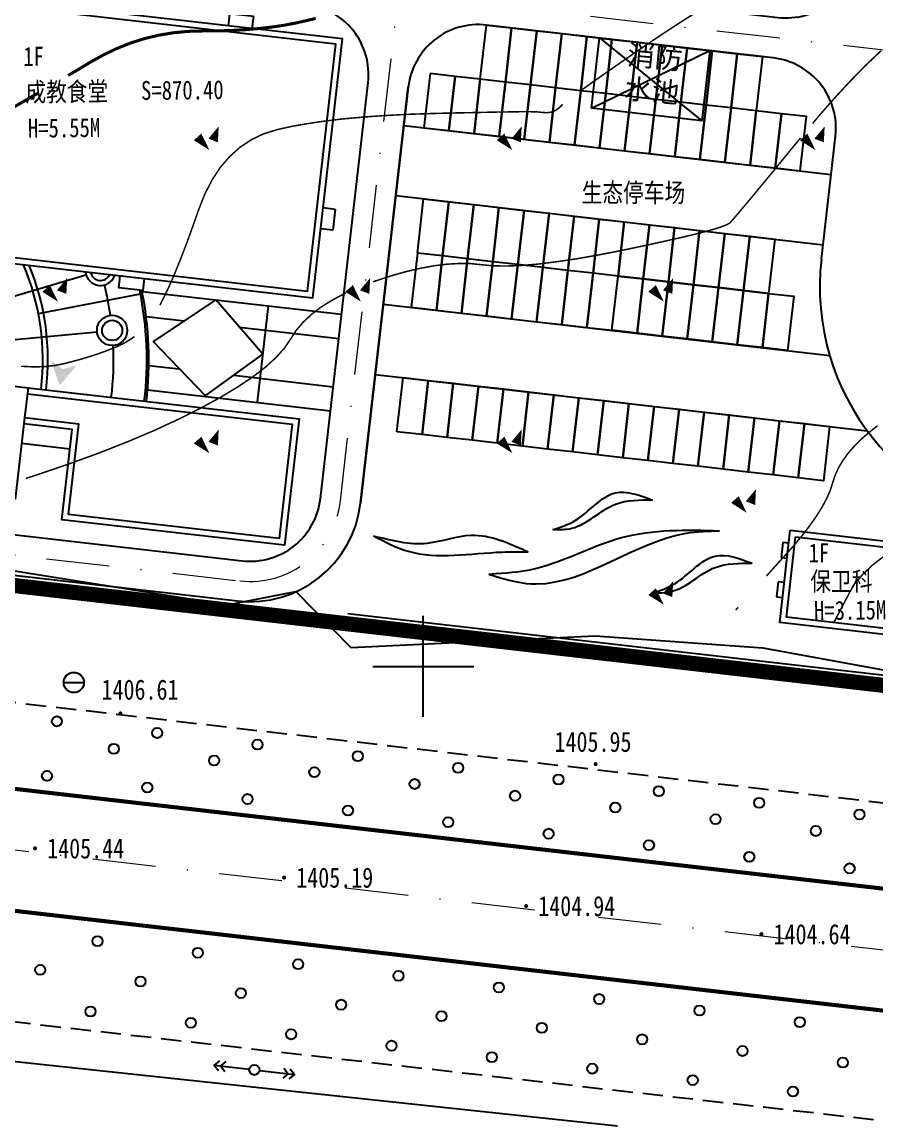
# Model space of a CAD drawing. Extents: x 496261 to 1768172, y 3738341 to 4579341.
# Drawn here: x 496660.3 to 496744.8, y 4379155.1 to 4379263.8 of the extents above; entities that cross this region are included whole.
import ezdxf
from ezdxf.enums import TextEntityAlignment as Align

# ---------------------------------------------------------------- set-up
doc = ezdxf.new("R2010")
doc.units = 0
doc.header["$MEASUREMENT"] = 0
for name, pattern in [('ACAD_ISO05W100', [34, 24, -3, 0.5, -3, 0.5, -3]), ('DASHDOT2', [0.5, 0.25, -0.125, 0, -0.125]), ('DIVIDE', [1.25, 0.5, -0.25, 0, -0.25, 0, -0.25]), ('X5', [3, 2, -1])]:
    doc.linetypes.add(name, pattern=pattern)
doc.layers.get('0').update_dxf_attribs({"color": 8, "linetype": 'CONTINUOUS'})
for name, color, linetype in [('003规划景观', 90, 'CONTINUOUS'), ('DGX', 8, 'CONTINUOUS'), ('DLSS', 8, 'CONTINUOUS'), ('DMTZ', 8, 'CONTINUOUS'), ('GCD', 8, 'CONTINUOUS'), ('GXYZ', 8, 'CONTINUOUS'), ('JMD', 8, 'CONTINUOUS'), ('PUB_DIM', 3, 'CONTINUOUS'), ('PUB_TEXT', 7, 'CONTINUOUS'), ('TK', 8, 'CONTINUOUS'), ('WALL', 2, 'CONTINUOUS'), ('ZBTZ', 8, 'CONTINUOUS'), ('停车位', 8, 'CONTINUOUS'), ('广场', 7, 'CONTINUOUS'), ('用地红线', 1, 'DIVIDE'), ('车行道', 5, 'CONTINUOUS'), ('铺地', 25, 'CONTINUOUS')]:
    doc.layers.add(name, color=color, linetype=linetype)
doc.layers.add('道路红线', color=1, linetype='CONTINUOUS', lineweight=0)
doc.styles.add('HT', font='simhei.ttf', dxfattribs={"width": 0.8})
doc.styles.add('HZ', font='', dxfattribs={"width": 0.8})
doc.styles.get("Standard").update_dxf_attribs({"font": 'rs.shx', "bigfont": 'hztxt.shx'})
doc.styles.get('HZ').set_extended_font_data('SimSun')
doc.linetypes.add('10411', pattern='A,2,[150,AAA.SHX,S=1,R=0,X=0,Y=1],2,[151,AAA.SHX,S=1,R=0,X=0,Y=3],1e-11', length=4)
doc.linetypes.add('444', pattern='A,4.5,[145,AAA.SHX,S=1,R=0,X=0,Y=1],4.5,-0.5,[146,AAA.SHX,S=1,R=0,X=0,Y=0],-0.5', length=10)

# ---------------------------------------------------------------- blocks, each defined once
blk = doc.blocks.new('gc090')
for points in [[(1.07, 1.45, 0, 1, 0), (0.52, 0.05, 1, 1, 0)], [(-1.02, 0.41, 1, 0, 0), (0.15, -0.9, 0, 0, 0)]]:
    blk.add_lwpolyline(points, format="xyseb")
blk = doc.blocks.new('GC042')
blk.add_line((-1, 0), (1, 0))
blk.add_circle((0, 0), 1)
blk = doc.blocks.new('gc170')
at = {"linetype": 'Continuous'}
blk.add_circle((0, 0), 0.5, dxfattribs=at)
blk = doc.blocks.new('gc013a')
at = {"linetype": 'Continuous'}
blk.add_line((0.5, 0), (4, 0), dxfattribs=at)
at = {"linetype": 'Continuous', "flags": 128}
for points in [[(2.88, 0.5), (3.38, 0), (2.88, -0.5)], [(3.5, 0.5), (4, 0), (3.5, -0.5)]]:
    blk.add_lwpolyline(points, dxfattribs=at)
blk = doc.blocks.new('GC200')
at = {"linetype": 'Continuous', "const_width": 0.2, "flags": 128}
blk.add_lwpolyline([(-0.1, 0, 1), (0.1, 0, 1)], format="xyb", close=True, dxfattribs=at)
blk = doc.blocks.new('ERERR')
at = {"layer": 'WALL', "color": 6, "ltscale": 10}
blk.add_line((3779876, -5631799), (3784676, -5631799), dxfattribs=at)
at = {"layer": 'WALL', "ltscale": 10}
blk.add_lwpolyline([(3779876, -5637370), (3718076, -5637370), (3718076, -5626270), (3776276, -5626270), (3779876, -5626270), (3779876, -5629270), (3779876, -5637370)], close=True, dxfattribs=at)
for points in [[(3779876, -5626270), (3806876, -5626270), (3806876, -5638870), (3784676, -5638870), (3784676, -5629870), (3779876, -5629870)], [(3779876, -5626870), (3806276, -5626870), (3806276, -5638270), (3785276, -5638270), (3785276, -5629270), (3779876, -5629270)]]:
    blk.add_lwpolyline(points, dxfattribs=at)
blk = doc.blocks.new('AWWEEE')
at = {"layer": 'WALL', "color": 6, "ltscale": 10}
for p, q in [((3857877, -5594772), (3857877, -5593572)), ((3857877, -5593572), (3859977, -5593572)), ((3859977, -5593572), (3859977, -5594772)), ((3841077, -5603772), (3839877, -5603772)), ((3839877, -5603772), (3839877, -5606172)), ((3839877, -5606172), (3841077, -5606172)), ((3838677, -5620572), (3838677, -5616072)), ((3838677, -5616072), (3841077, -5616072)), ((3841077, -5620572), (3838677, -5620572))]:
    blk.add_line(p, q, dxfattribs=at)
at = {"layer": 'WALL', "ltscale": 10}
for points in [[(3841077, -5628972), (3866877, -5628972), (3866877, -5594772), (3841077, -5594772)], [(3841677, -5628372), (3866277, -5628372), (3866277, -5595372), (3841677, -5595372)]]:
    blk.add_lwpolyline(points, close=True, dxfattribs=at)
at = {"layer": 'WALL', "color": 6, "ltscale": 10}
blk.add_lwpolyline([(3866877, -5611572), (3868077, -5611572), (3868077, -5613972), (3866877, -5613972)], dxfattribs=at)
blk = doc.blocks.new('AAAA')
at = {"layer": 'WALL', "color": 6, "ltscale": 10}
for p, q in [((4702915, -5891477), (4702315, -5891477)), ((4702315, -5891477), (4702315, -5892977)), ((4753515, -5891477), (4754415, -5891477)), ((4754415, -5891477), (4754415, -5893277)), ((4702315, -5892977), (4702915, -5892977)), ((4754415, -5893277), (4753515, -5893277)), ((4702915, -5895377), (4702315, -5895377)), ((4702315, -5895377), (4702315, -5896877)), ((4702315, -5896877), (4702915, -5896877))]:
    blk.add_line(p, q, dxfattribs=at)
at = {"layer": 'WALL', "ltscale": 10}
for points in [[(4702915, -5890177), (4753515, -5890177), (4753515, -5899377), (4702915, -5899377)], [(4703515, -5890777), (4752915, -5890777), (4752915, -5898777), (4703515, -5898777)]]:
    blk.add_lwpolyline(points, close=True, dxfattribs=at)
blk = doc.blocks.new('sdfasdfassdaa')
at = {"layer": 'PUB_TEXT', "color": 6}
blk.add_lwpolyline([(6119349, -6252177), (6120147, -6245222), (6131076, -6246477), (6130277, -6253431)], close=True, dxfattribs=at)
for points in [[(6120147, -6245222), (6130277, -6253431)], [(6119349, -6252177), (6131076, -6246477)]]:
    blk.add_lwpolyline(points, dxfattribs=at)
at = {"layer": 'PUB_TEXT', "color": 7, "insert": (6123019, -6245859), "char_height": 2000, "width": 6266.85, "attachment_point": 1, "rotation": 354.80913}
blk.add_mtext('{\\fSimSun|b0|i0|c134|p2;消防水池}', dxfattribs=at)

msp = doc.modelspace()

# ---------------------------------------------------------------- hatches: boundary and pattern name
at = {"layer": 'PUB_DIM'}
msp.add_hatch(color=256, dxfattribs=at).paths.add_polyline_path([(496664.3, 4379229.41), (496663.13, 4379230.26), (496664, 4379227.81), (496665.69, 4379229.78)])

# ---------------------------------------------------------------- linework, layer by layer
at = {"layer": '003规划景观', "linetype": 'Continuous'}
for points, knots in [([(496712.82, 4379213.53), (496713.58, 4379213.77), (496715.88, 4379214.51), (496718.49, 4379218.05), (496721.43, 4379216.94), (496722.7, 4379216.46)], [0, 0, 0, 0, 2.390706, 7.253079, 10.977382, 10.977382, 10.977382, 10.977382]), ([(496712.82, 4379213.53), (496713.46, 4379213.53), (496715.79, 4379213.52), (496718.46, 4379216.51), (496721.43, 4379216.48), (496722.7, 4379216.46)], [0, 0, 0, 0, 1.89321, 6.832252, 10.522272, 10.522272, 10.522272, 10.522272]), ([(496706.49, 4379209.13), (496708.33, 4379209.27), (496712.66, 4379209.58), (496719.48, 4379213.67), (496726.05, 4379213.51), (496729.35, 4379213.42)], [2.41485, 2.41485, 2.41485, 2.41485, 7.876807, 23.542802, 39.341423, 39.341423, 39.341423, 39.341423]), ([(496695.09, 4379212.92), (496696.86, 4379212.47), (496700.09, 4379211.65), (496705.25, 4379213.7), (496708.52, 4379212.19), (496710.38, 4379211.33)], [0, 0, 0, 0, 5.341107, 9.775323, 15.640542, 15.640542, 15.640542, 15.640542]), ([(496695.09, 4379212.92), (496696.21, 4379212.33), (496700.12, 4379210.28), (496705.58, 4379211.38), (496709.53, 4379211.34), (496710.38, 4379211.33)], [0, 0, 0, 0, 3.719651, 13.045211, 15.608425, 15.608425, 15.608425, 15.608425]), ([(496706.49, 4379209.13), (496708.51, 4379208.44), (496715, 4379207.09), (496721.88, 4379213.22), (496728.24, 4379213.39), (496729.35, 4379213.42)], [2.369562, 2.369562, 2.369562, 2.369562, 9.070611, 34.497549, 39.912203, 39.912203, 39.912203, 39.912203]), ([(496722.68, 4379207.26), (496723.44, 4379207.51), (496725.74, 4379208.25), (496728.35, 4379211.79), (496731.29, 4379210.68), (496732.56, 4379210.2)], [0, 0, 0, 0, 2.390706, 7.253079, 10.977382, 10.977382, 10.977382, 10.977382]), ([(496722.68, 4379207.26), (496723.32, 4379207.26), (496725.65, 4379207.26), (496728.32, 4379210.25), (496731.29, 4379210.21), (496732.56, 4379210.2)], [0, 0, 0, 0, 1.89321, 6.832252, 10.522272, 10.522272, 10.522272, 10.522272])]:
    msp.add_open_spline(points, degree=3, knots=knots, dxfattribs=at)
at = {"layer": 'DGX', "color": 8, "linetype": 'Continuous', "const_width": 0.15}
msp.add_lwpolyline([(496733.36, 4379141.7, 0.000002), (496728.88, 4379138.16, 0.000366)], format="xyb", dxfattribs=at)
at = {"layer": 'DGX', "color": 8, "linetype": 'Continuous'}
for points, const_width, elevation in [([(496715.74, 4379257.08), (496716.01, 4379257.27), (496717.08, 4379258.03), (496718.35, 4379258.92), (496719.83, 4379259.95), (496721.51, 4379261.11), (496723.23, 4379262.27), (496724.8, 4379263.31), (496726.24, 4379264.23), (496727.53, 4379265.02), (496728.68, 4379265.69), (496729.69, 4379266.24), (496730.57, 4379266.66), (496731.3, 4379266.95), (496732.05, 4379267.27), (496732.99, 4379267.73), (496734.11, 4379268.35), (496735.41, 4379269.13), (496736.89, 4379270.06), (496738.56, 4379271.15), (496740.42, 4379272.39), (496742.45, 4379273.78), (496744.49, 4379275.18), (496746.33, 4379276.45)], 0.15, 1404.5), ([(496664.84, 4379258.47), (496665.78, 4379259.03), (496667.07, 4379259.81), (496668.37, 4379260.53), (496669.69, 4379261.16), (496671.03, 4379261.69), (496672.41, 4379262.13), (496673.81, 4379262.46), (496675.24, 4379262.7), (496676.69, 4379262.84), (496678.17, 4379262.88), (496679.63, 4379262.89), (496681.04, 4379262.93), (496682.4, 4379263.01), (496683.69, 4379263.12), (496684.94, 4379263.26), (496686.12, 4379263.43), (496687.25, 4379263.64), (496688.33, 4379263.88), (496689.35, 4379264.12)], 0.3, 1405), ([(496635.71, 4379244.99), (496636.25, 4379245.18), (496638.28, 4379245.92), (496640.6, 4379246.77), (496643, 4379247.66), (496645.28, 4379248.54), (496647.42, 4379249.4), (496649.44, 4379250.25), (496651.32, 4379251.09), (496653.08, 4379251.92), (496654.71, 4379252.73), (496656.21, 4379253.53), (496657.63, 4379254.32), (496659.04, 4379255.11), (496660.43, 4379255.9), (496661.79, 4379256.69), (496661.96, 4379256.78)], 0.3, 1405), ([(496673.92, 4379235.74), (496673.93, 4379235.76), (496674.33, 4379236.53), (496674.75, 4379237.41), (496675.2, 4379238.41), (496675.66, 4379239.53), (496676.15, 4379240.76), (496676.67, 4379242.12), (496677.2, 4379243.59), (496677.76, 4379245.18), (496678.38, 4379246.75), (496679.1, 4379248.15), (496679.92, 4379249.39), (496680.84, 4379250.46), (496681.86, 4379251.37), (496682.98, 4379252.12), (496684.19, 4379252.7), (496685.51, 4379253.11), (496686.95, 4379253.43), (496688.52, 4379253.71), (496690.24, 4379253.96), (496692.08, 4379254.18), (496694.07, 4379254.36), (496696.19, 4379254.51), (496698.45, 4379254.63), (496700.85, 4379254.71), (496703.17, 4379254.77), (496705.21, 4379254.81), (496706.96, 4379254.85), (496708.43, 4379254.87), (496709.62, 4379254.89), (496710.52, 4379254.89), (496711.13, 4379254.88), (496711.46, 4379254.86), (496711.65, 4379254.83), (496711.82, 4379254.82), (496711.99, 4379254.81), (496712.14, 4379254.8), (496712.29, 4379254.8), (496712.43, 4379254.81), (496712.56, 4379254.83), (496712.69, 4379254.85), (496712.81, 4379254.88), (496712.93, 4379254.93), (496713.06, 4379255), (496713.19, 4379255.08), (496713.33, 4379255.18), (496713.47, 4379255.29), (496713.62, 4379255.43), (496713.77, 4379255.58), (496713.8, 4379255.61)], 0.15, 1404.5), ([(496660.19, 4379229.7), (496661.37, 4379229.64), (496662.47, 4379229.66), (496663.5, 4379229.77), (496664.45, 4379229.96), (496665.34, 4379230.19), (496666.18, 4379230.42), (496666.97, 4379230.66), (496667.72, 4379230.9), (496668.42, 4379231.15), (496669.07, 4379231.4), (496669.68, 4379231.65), (496670.24, 4379231.91), (496670.76, 4379232.2), (496671.27, 4379232.54), (496671.39, 4379232.64)], 0.15, 1404.5), ([(496733.98, 4379208.94), (496736.65, 4379211.9), (496737.52, 4379212.95), (496738.29, 4379213.95), (496738.95, 4379214.9), (496739.51, 4379215.79), (496739.96, 4379216.64), (496740.31, 4379217.44), (496740.54, 4379218.18), (496740.78, 4379218.9), (496741.1, 4379219.61), (496741.52, 4379220.33), (496742.02, 4379221.03), (496742.63, 4379221.73), (496743.32, 4379222.43), (496744.11, 4379223.13), (496744.99, 4379223.82)], 0.15, 1403.5), ([(496740.67, 4379204.38), (496742.59, 4379208.01), (496743.44, 4379209.02), (496744.49, 4379210.03), (496745.69, 4379210.95)], 0.15, 1403), ([(496730.94, 4379205.57), (496731.18, 4379205.84)], 0.15, 1403.5)]:
    msp.add_lwpolyline(points, dxfattribs=dict(at, const_width=const_width, elevation=elevation))
at = {"layer": 'DGX', "color": 8, "linetype": 'Continuous', "const_width": 0.15, "elevation": 1404, "flags": 128}
for points in [[(496738.56, 4379253.73), (496739.25, 4379254.56), (496740.83, 4379256.35), (496742.35, 4379257.99), (496743.81, 4379259.48), (496745.22, 4379260.82), (496745.34, 4379260.93)], [(496695.05, 4379238.06), (496695.21, 4379238.12), (496696.77, 4379238.63), (496698.27, 4379239.06), (496699.7, 4379239.39), (496701.05, 4379239.64), (496702.33, 4379239.8), (496703.55, 4379239.87), (496704.69, 4379239.86), (496705.76, 4379239.75), (496706.89, 4379239.64), (496708.2, 4379239.62), (496709.69, 4379239.67), (496711.35, 4379239.81), (496713.2, 4379240.04), (496715.23, 4379240.34), (496717.44, 4379240.73), (496719.83, 4379241.2), (496722.17, 4379241.69), (496724.21, 4379242.14), (496725.97, 4379242.54), (496727.43, 4379242.9), (496728.6, 4379243.21), (496729.48, 4379243.48), (496730.07, 4379243.71), (496730.37, 4379243.89), (496730.61, 4379244.16), (496731.05, 4379244.67), (496731.67, 4379245.41), (496732.49, 4379246.38), (496733.49, 4379247.59), (496734.68, 4379249.03), (496736.05, 4379250.71), (496737.36, 4379252.3)], [(496660.66, 4379218.6), (496661.6, 4379218.9), (496664.88, 4379220.02), (496667.94, 4379221.13), (496670.78, 4379222.25), (496673.4, 4379223.36), (496675.79, 4379224.47), (496677.97, 4379225.56), (496679.92, 4379226.62), (496681.64, 4379227.66), (496683.14, 4379228.66), (496684.41, 4379229.64), (496685.45, 4379230.59), (496686.27, 4379231.51), (496686.87, 4379232.39), (496687.42, 4379233.25), (496688.11, 4379234.06), (496688.94, 4379234.84), (496689.92, 4379235.58), (496691.03, 4379236.27), (496692.28, 4379236.93), (496692.36, 4379236.96)]]:
    msp.add_lwpolyline(points, dxfattribs=at)
at = {"layer": 'DLSS', "color": 8, "linetype": 'X5', "elevation": 1400.29, "flags": 128}
msp.add_lwpolyline([(496901.07, 4379168.51), (496500, 4379214.83)], dxfattribs=at)
at = {"layer": 'DLSS', "color": 8, "linetype": 'Continuous', "const_width": 0.4, "flags": 128}
for points in [[(496500, 4379206.2), (496877.59, 4379162.84)], [(496500, 4379194.13), (497000, 4379136.71)]]:
    msp.add_lwpolyline(points, dxfattribs=at)
at = {"layer": 'DLSS', "linetype": 'Continuous', "const_width": 0.4, "elevation": -23.72, "flags": 128}
for points in [[(496500, 4379206.2), (496877.59, 4379162.84)], [(496500, 4379194.13), (497000, 4379136.71)]]:
    msp.add_lwpolyline(points, dxfattribs=at)
at = {"layer": 'DLSS', "color": 8, "linetype": 'X5', "flags": 128}
msp.add_lwpolyline([(496545.87, 4379177.75), (496833.41, 4379145.06)], dxfattribs=at)
at = {"layer": 'DMTZ', "color": 8, "linetype": '10411', "elevation": 1405.29, "flags": 128}
msp.add_lwpolyline([(496600.37, 4379384.49), (496593.93, 4379373.26), (496591.02, 4379371.71), (496590.65, 4379359.97), (496588.17, 4379350.65), (496580.82, 4379345.07), (496584.34, 4379328.47), (496585.81, 4379303.58), (496589.15, 4379280.38), (496594.15, 4379248.17), (496601.28, 4379249.62), (496602.83, 4379244.91), (496605.03, 4379218.54), (496643.35, 4379213.7), (496657.66, 4379209.75), (496680.63, 4379206.09), (496687.38, 4379207.42), (496692.84, 4379201.87), (496717.02, 4379203.01), (496733.62, 4379201.84), (496762.52, 4379196.55), (496783.79, 4379193.86), (496804.34, 4379191.68), (496830.22, 4379188.58), (496831.39, 4379191.21)], dxfattribs=at)
at = {"layer": 'JMD', "color": 8, "linetype": '444', "flags": 128}
msp.add_lwpolyline([(496719.24, 4379154.49), (496500, 4379177.93)], dxfattribs=at)
at = {"layer": 'TK', "color": 8, "linetype": 'Continuous'}
for p, q in [((496700, 4379195), (496700, 4379205)), ((496695, 4379200), (496705, 4379200))]:
    msp.add_line(p, q, dxfattribs=at)
at = {"layer": '停车位', "color": 8, "elevation": 1400.7}
for points in [[(496705.65, 4379258.11), (496706.27, 4379263.47), (496708.75, 4379263.19), (496708.14, 4379257.82)], [(496708.14, 4379257.82), (496708.75, 4379263.19), (496711.24, 4379262.9), (496710.62, 4379257.54)], [(496710.62, 4379257.54), (496711.24, 4379262.9), (496713.72, 4379262.62), (496713.1, 4379257.25)], [(496713.1, 4379257.25), (496713.72, 4379262.62), (496716.2, 4379262.33), (496715.59, 4379256.97)], [(496715.59, 4379256.97), (496716.2, 4379262.33), (496718.69, 4379262.05), (496718.07, 4379256.68)], [(496718.07, 4379256.68), (496718.69, 4379262.05), (496721.17, 4379261.76), (496720.55, 4379256.4)], [(496720.55, 4379256.4), (496721.17, 4379261.76), (496723.65, 4379261.48), (496723.04, 4379256.11)], [(496723.04, 4379256.11), (496723.65, 4379261.48), (496726.14, 4379261.19), (496725.52, 4379255.83)], [(496725.52, 4379255.83), (496726.14, 4379261.19), (496728.62, 4379260.91), (496728.01, 4379255.54)], [(496728.01, 4379255.54), (496728.62, 4379260.91), (496731.1, 4379260.62), (496730.49, 4379255.26)], [(496730.49, 4379255.26), (496731.1, 4379260.62), (496733.59, 4379260.34), (496732.97, 4379254.97)], [(496700.68, 4379258.68), (496700.07, 4379253.31), (496702.55, 4379253.03), (496703.17, 4379258.39)], [(496703.17, 4379258.39), (496702.55, 4379253.03), (496705.04, 4379252.74), (496705.65, 4379258.11)], [(496705.65, 4379258.11), (496705.04, 4379252.74), (496707.52, 4379252.46), (496708.14, 4379257.82)], [(496708.14, 4379257.82), (496707.52, 4379252.46), (496710, 4379252.17), (496710.62, 4379257.54)], [(496710.62, 4379257.54), (496710, 4379252.17), (496712.49, 4379251.89), (496713.1, 4379257.25)], [(496713.1, 4379257.25), (496712.49, 4379251.89), (496714.97, 4379251.6), (496715.59, 4379256.97)], [(496715.59, 4379256.97), (496714.97, 4379251.6), (496717.45, 4379251.32), (496718.07, 4379256.68)], [(496718.07, 4379256.68), (496717.45, 4379251.32), (496719.94, 4379251.03), (496720.55, 4379256.4)], [(496720.55, 4379256.4), (496719.94, 4379251.03), (496722.42, 4379250.75), (496723.04, 4379256.11)], [(496723.04, 4379256.11), (496722.42, 4379250.75), (496724.91, 4379250.46), (496725.52, 4379255.83)], [(496725.52, 4379255.83), (496724.91, 4379250.46), (496727.39, 4379250.18), (496728.01, 4379255.54)], [(496728.01, 4379255.54), (496727.39, 4379250.18), (496729.87, 4379249.89), (496730.49, 4379255.26)], [(496730.49, 4379255.26), (496729.87, 4379249.89), (496732.36, 4379249.61), (496732.97, 4379254.97)], [(496732.97, 4379254.97), (496732.36, 4379249.61), (496734.84, 4379249.32), (496735.46, 4379254.69)], [(496735.46, 4379254.69), (496734.84, 4379249.32), (496737.32, 4379249.04), (496737.94, 4379254.4)], [(496699.43, 4379240.9), (496700.04, 4379246.27), (496702.53, 4379245.98), (496701.91, 4379240.62)], [(496701.91, 4379240.62), (496702.53, 4379245.98), (496705.01, 4379245.7), (496704.4, 4379240.33)], [(496704.4, 4379240.33), (496705.01, 4379245.7), (496707.5, 4379245.41), (496706.88, 4379240.05)], [(496706.88, 4379240.05), (496707.5, 4379245.41), (496709.98, 4379245.13), (496709.36, 4379239.76)], [(496709.36, 4379239.76), (496709.98, 4379245.13), (496712.46, 4379244.84), (496711.85, 4379239.48)], [(496711.85, 4379239.48), (496712.46, 4379244.84), (496714.95, 4379244.56), (496714.33, 4379239.19)], [(496714.33, 4379239.19), (496714.95, 4379244.56), (496717.43, 4379244.27), (496716.81, 4379238.91)], [(496716.81, 4379238.91), (496717.43, 4379244.27), (496719.91, 4379243.99), (496719.3, 4379238.62)], [(496719.3, 4379238.62), (496719.91, 4379243.99), (496722.4, 4379243.7), (496721.78, 4379238.34)], [(496721.78, 4379238.34), (496722.4, 4379243.7), (496724.88, 4379243.42), (496724.27, 4379238.05)], [(496724.27, 4379238.05), (496724.88, 4379243.42), (496727.36, 4379243.13), (496726.75, 4379237.77)], [(496726.75, 4379237.77), (496727.36, 4379243.13), (496729.85, 4379242.85), (496729.23, 4379237.48)], [(496729.23, 4379237.48), (496729.85, 4379242.85), (496732.33, 4379242.56), (496731.72, 4379237.2)], [(496731.72, 4379237.2), (496732.33, 4379242.56), (496734.82, 4379242.28), (496734.2, 4379236.91)], [(496699.43, 4379240.9), (496698.81, 4379235.54), (496701.3, 4379235.25), (496701.91, 4379240.62)], [(496701.91, 4379240.62), (496701.3, 4379235.25), (496703.78, 4379234.97), (496704.4, 4379240.33)], [(496704.4, 4379240.33), (496703.78, 4379234.97), (496706.26, 4379234.68), (496706.88, 4379240.05)], [(496706.88, 4379240.05), (496706.26, 4379234.68), (496708.75, 4379234.4), (496709.36, 4379239.76)], [(496709.36, 4379239.76), (496708.75, 4379234.4), (496711.23, 4379234.11), (496711.85, 4379239.48)], [(496711.85, 4379239.48), (496711.23, 4379234.11), (496713.71, 4379233.83), (496714.33, 4379239.19)], [(496714.33, 4379239.19), (496713.71, 4379233.83), (496716.2, 4379233.54), (496716.81, 4379238.91)], [(496716.81, 4379238.91), (496716.2, 4379233.54), (496718.68, 4379233.26), (496719.3, 4379238.62)], [(496718.68, 4379233.26), (496719.3, 4379238.62), (496721.78, 4379238.34), (496721.17, 4379232.97)], [(496721.17, 4379232.97), (496721.78, 4379238.34), (496724.27, 4379238.05), (496723.65, 4379232.69)], [(496723.65, 4379232.69), (496724.27, 4379238.05), (496726.75, 4379237.77), (496726.13, 4379232.4)], [(496726.13, 4379232.4), (496726.75, 4379237.77), (496729.23, 4379237.48), (496728.62, 4379232.12)], [(496728.62, 4379232.12), (496729.23, 4379237.48), (496731.72, 4379237.2), (496731.1, 4379231.83)], [(496731.1, 4379231.83), (496731.72, 4379237.2), (496734.2, 4379236.91), (496733.58, 4379231.55)], [(496733.58, 4379231.55), (496734.2, 4379236.91), (496736.68, 4379236.63), (496736.07, 4379231.26)], [(496697.4, 4379223.22), (496698.01, 4379228.59), (496700.5, 4379228.3), (496699.88, 4379222.94)], [(496699.88, 4379222.94), (496700.5, 4379228.3), (496702.98, 4379228.02), (496702.37, 4379222.65)], [(496702.37, 4379222.65), (496702.98, 4379228.02), (496705.46, 4379227.73), (496704.85, 4379222.37)], [(496704.85, 4379222.37), (496705.46, 4379227.73), (496707.95, 4379227.45), (496707.33, 4379222.08)], [(496707.33, 4379222.08), (496707.95, 4379227.45), (496710.43, 4379227.16), (496709.82, 4379221.8)], [(496709.82, 4379221.8), (496710.43, 4379227.16), (496712.92, 4379226.88), (496712.3, 4379221.51)], [(496712.3, 4379221.51), (496712.92, 4379226.88), (496715.4, 4379226.59), (496714.78, 4379221.23)], [(496714.78, 4379221.23), (496715.4, 4379226.59), (496717.88, 4379226.3), (496717.27, 4379220.94)], [(496717.27, 4379220.94), (496717.88, 4379226.3), (496720.37, 4379226.02), (496719.75, 4379220.65)], [(496719.75, 4379220.65), (496720.37, 4379226.02), (496722.85, 4379225.73), (496722.23, 4379220.37)], [(496722.23, 4379220.37), (496722.85, 4379225.73), (496725.33, 4379225.45), (496724.72, 4379220.08)], [(496724.72, 4379220.08), (496725.33, 4379225.45), (496727.82, 4379225.16), (496727.2, 4379219.8)], [(496727.2, 4379219.8), (496727.82, 4379225.16), (496730.3, 4379224.88), (496729.69, 4379219.51)], [(496729.69, 4379219.51), (496730.3, 4379224.88), (496732.79, 4379224.59), (496732.17, 4379219.23)], [(496732.17, 4379219.23), (496732.79, 4379224.59), (496735.27, 4379224.31), (496734.65, 4379218.94)], [(496734.65, 4379218.94), (496735.27, 4379224.31), (496737.75, 4379224.02), (496737.14, 4379218.66)], [(496737.14, 4379218.66), (496737.75, 4379224.02), (496740.24, 4379223.74), (496739.62, 4379218.37)]]:
    msp.add_lwpolyline(points, close=True, dxfattribs=at)
at = {"layer": '广场', "color": 4, "ltscale": 10}
for p, q in [((496658.46, 4379236.33, 1400.7), (496666.61, 4379238.76, 1400.7)), ((496661.9, 4379234.91, 1400.7), (496672, 4379236.88, 1400.7)), ((496659.25, 4379232.31, 1400.7), (496667.71, 4379233.11, 1400.7))]:
    msp.add_line(p, q, dxfattribs=at)
for radius in [1.5, 1]:
    msp.add_circle((496669.2, 4379233.25, 1400.7), radius, dxfattribs=at)
for centre, radius, start, end in [((496638.34, 4379230.34, 1400.7), 24, 353.0361, 23.0829), ((496638.34, 4379230.34, 1400.7), 24.5, 353.0446, 22.4199), ((496668.05, 4379239.19, 1400.7), 1.5, 185.6759, 341.2265), ((496668.05, 4379239.19, 1400.7), 1, 191.9702, 334.9322), ((496638.34, 4379230.34, 1400.7), 31, 8.1601, 13.8214), ((496638.34, 4379230.34, 1400.7), 34.29, 353.1607, 11.5721), ((496638.34, 4379230.34, 1400.7), 34.49, 353.1624, 11.4634), ((496638.34, 4379230.34, 1400.7), 31, 353.1299, 2.6148)]:
    msp.add_arc(centre, radius, start, end, dxfattribs=at)
at = {"layer": '用地红线', "color": 1, "linetype": 'ACAD_ISO05W100', "ltscale": 0.4}
msp.add_line((496425.36, 4379214.75, 1400.7), (497174.24, 4379128.78, 1400.7), dxfattribs=at)
at = {"layer": '用地红线', "color": 1, "linetype": 'DIVIDE', "ltscale": 15, "const_width": 1.5, "elevation": 1400.7}
msp.add_lwpolyline([(497214.38, 4379517.07), (496699.16, 4379622.03), (496480.56, 4379666.65), (496441.99, 4379232.97), (497169.2, 4379149.49), (497215.28, 4379514.34), (497215.3, 4379514.78), (497215.3, 4379515.31), (497214.62, 4379516.67)], close=True, dxfattribs=at)
at = {"layer": '车行道', "color": 5}
for p, q in [((496693.79, 4379216.15, 1400.7), (496698.52, 4379257.32, 1400.7)), ((496698.08, 4379253.54, 1400.7), (496740.39, 4379248.68, 1400.7)), ((496697.28, 4379246.59, 1400.7), (496739.59, 4379241.73, 1400.7)), ((496696.05, 4379235.86, 1400.7), (496740.25, 4379230.78, 1400.7)), ((496695.25, 4379228.9, 1400.7), (496743.96, 4379223.31, 1400.7)), ((496587.36, 4379217.29, 1400.7), (496681.61, 4379206.47, 1400.7)), ((496587.36, 4379217.29, 1400.7), (496681.61, 4379206.47, 1400.7)), ((496692.53, 4379205.22, 1400.7), (497169.31, 4379150.48, 1400.7))]:
    msp.add_line(p, q, dxfattribs=at)
at = {"layer": '车行道', "color": 5, "elevation": 1400.7}
for points in [[(497146, 4379436.7), (496778.89, 4379478.85, 0.414214), (496765.6, 4379468.29), (496742.87, 4379270.34, -0.414214), (496735.12, 4379264.19), (496595.06, 4379280.27, 0.410949), (496582.89, 4379270.71), (496577.7, 4379229.6, 0.417486), (496587.36, 4379217.29), (496681.61, 4379206.47)], [(496739.42, 4379240.3), (496740.82, 4379252.46, 0.414214), (496734.66, 4379260.21), (496706.27, 4379263.47, 0.414214), (496698.52, 4379257.32), (496693.79, 4379216.15)]]:
    msp.add_lwpolyline(points, format="xyb", dxfattribs=at)
msp.add_lwpolyline([(496688.39, 4379265.52), (496594.6, 4379276.29, 0.410949), (496586.86, 4379270.21), (496581.67, 4379229.1, 0.417486), (496587.82, 4379221.27), (496682.06, 4379210.45, 0.414214), (496689.82, 4379216.6), (496694.54, 4379257.77, 0.414214)], format="xyb", close=True, dxfattribs=at)
msp.add_lwpolyline([(496692.53, 4379205.22), (497169.31, 4379150.48)], dxfattribs=at)
at = {"layer": '车行道', "color": 5}
for centre, radius, start, end in [((496763.27, 4379237.56, 1400.7), 24, 173.4512, 263.4512), ((496682.86, 4379217.4, 1400.7), 11, 263.4512, 353.4512)]:
    msp.add_arc(centre, radius, start, end, dxfattribs=at)
at = {"layer": '道路红线', "linetype": 'DASHDOT2', "ltscale": 25}
for p, q in [((496747.81, 4379260.72, 1400.7), (496594.83, 4379278.28, 1400.7)), ((496691.8, 4379216.37, 1400.7), (496697.55, 4379266.49, 1400.7)), ((496587.59, 4379219.28, 1400.7), (496681.83, 4379208.46, 1400.7)), ((496379.36, 4379214, 688.49), (497330.23, 4379104.83, 688.49))]:
    msp.add_line(p, q, dxfattribs=at)
msp.add_arc((496682.86, 4379217.4, 1400.7), 9, 263.4512, 353.4512, dxfattribs=at)
at = {"layer": '铺地', "color": 8}
for p, q in [((496672.16, 4379237.1, 1400.7), (496691.91, 4379234.84, 1400.7)), ((496679.46, 4379236.27, 1400.7), (496673.25, 4379232.15, 1400.7)), ((496684.11, 4379230.9, 1400.7), (496679.46, 4379236.27, 1400.7)), ((496684.65, 4379235.67, 1400.7), (496683.56, 4379226.13, 1400.7)), ((496672.56, 4379234.64, 1400.7), (496676.36, 4379234.21, 1400.7)), ((496681.78, 4379233.58, 1400.7), (496691.63, 4379232.45, 1400.7)), ((496678.43, 4379226.77, 1400.7), (496673.25, 4379232.15, 1400.7)), ((496678.36, 4379226.73, 1400.7), (496684.11, 4379230.9, 1400.7)), ((496672.83, 4379229.78, 1400.7), (496675.81, 4379229.44, 1400.7)), ((496681.24, 4379228.81, 1400.7), (496691.09, 4379227.68, 1400.7)), ((496672.7, 4379227.38, 1400.7), (496690.81, 4379225.3, 1400.7))]:
    msp.add_line(p, q, dxfattribs=at)

# ---------------------------------------------------------------- block references
at = {"yscale": 0.001000000163912773, "zscale": 0.001}
for name, p, xscale, rotation in [('AWWEEE', (502688.36, 4382440.02, 1400.7), 0.001000000317686058, 263.4511620976439), ('ERERR', (493547.34, 4385248.23, 1400.7), 0.0009999999887152988, 353.4511800755813), ('AAAA', (492735.89, 4385601.59, 1400.7), 0.0009999999887152988, 353.4511800755813)]:
    msp.add_blockref(name, p, dxfattribs=dict(at, xscale=xscale, rotation=rotation))
at = {"layer": 'DMTZ', "color": 8, "linetype": 'Continuous'}
for p in [(496678.68, 4379251.99), (496708.68, 4379251.99), (496738.68, 4379251.99), (496663.68, 4379236.99), (496693.68, 4379236.99), (496723.68, 4379236.99), (496678.68, 4379221.99), (496708.68, 4379221.99), (496731.88, 4379216.1, -1404.33), (496723.68, 4379206.99)]:
    msp.add_blockref('gc090', p, dxfattribs=at)
at = {"layer": 'GCD', "color": 8, "linetype": 'Continuous'}
for p in [(496670.02, 4379195.34, 1406.61), (496717.06, 4379190.33, 1405.95), (496661.57, 4379181.99, 1405.44), (496686.23, 4379179.1, 1405.19), (496710.19, 4379176.28, 1404.94), (496733.49, 4379173.5, 1404.64)]:
    msp.add_blockref('GC200', p, dxfattribs=at)
at = {"layer": 'GXYZ', "color": 8, "linetype": 'Continuous'}
for name, p in [('GC042', (496665.4, 4379198.41, 1406.78)), ('gc170', (496683.28, 4379160.06))]:
    msp.add_blockref(name, p, dxfattribs=at)
for rotation in [173.5323152689208, 353.5323152689207]:
    msp.add_blockref('gc013a', (496683.28, 4379160.06), dxfattribs=dict(at, rotation=rotation))
at = {"layer": 'PUB_TEXT', "color": 7, "xscale": 0.0009999999892897904, "yscale": 0.001000000163912773, "zscale": 0.001}
msp.add_blockref('sdfasdfassdaa', (490597.3, 4385507.41), dxfattribs=at)
at = {"layer": 'ZBTZ', "color": 8, "linetype": 'Continuous'}
for p, rotation in [((496663.73, 4379194.56), 353.3927434784629), ((496673.66, 4379193.41), 353.3927434784629), ((496683.59, 4379192.26), 353.3927434784629), ((496669.36, 4379191.84), 353.3326252150445), ((496679.29, 4379190.68), 353.3326252150445), ((496693.53, 4379191.11), 353.3927434784629), ((496662.75, 4379189.16), 353.4348483655157), ((496689.22, 4379189.52), 353.3326252150445), ((496703.46, 4379189.96), 353.3927434784629), ((496672.68, 4379188.01), 353.4348483655157), ((496699.15, 4379188.36), 353.3326252150445), ((496713.4, 4379188.81), 353.3927434784629), ((496682.61, 4379186.87), 353.4348483655157), ((496709.09, 4379187.2), 353.3326252150445), ((496723.33, 4379187.65), 353.3927434784629), ((496692.55, 4379185.73), 353.4348483655157), ((496719.02, 4379186.03), 353.3326252150445), ((496733.26, 4379186.5), 353.3927434784629), ((496728.95, 4379184.87), 353.3326252150445), ((496743.2, 4379185.35), 353.3927434784629), ((496702.48, 4379184.58), 353.4348483655157), ((496738.88, 4379183.71), 353.3326252150445), ((496712.42, 4379183.44), 353.4348483655157), ((496722.35, 4379182.3), 353.4348483655157), ((496732.29, 4379181.15), 353.4348483655157), ((496742.22, 4379180.01), 353.4348483655157), ((496667.75, 4379172.81), 353.4257022873043), ((496677.69, 4379171.66), 353.4257022873043), ((496687.62, 4379170.52), 353.4257022873043), ((496662.08, 4379169.96), 353.4241549976628), ((496672.01, 4379168.81), 353.4241549976628), ((496697.56, 4379169.37), 353.4257022873043), ((496681.95, 4379167.67), 353.4241549976628), ((496707.49, 4379168.23), 353.4257022873043), ((496691.88, 4379166.52), 353.4241549976628), ((496717.42, 4379167.08), 353.4257022873043), ((496667.06, 4379165.85), 353.5002548479811), ((496701.82, 4379165.38), 353.4241549976628), ((496727.36, 4379165.94), 353.4257022873043), ((496677, 4379164.72), 353.5002548479811), ((496711.75, 4379164.23), 353.4241549976628), ((496737.29, 4379164.79), 353.4257022873043), ((496686.93, 4379163.59), 353.5002548479811), ((496721.68, 4379163.09), 353.4241549976628), ((496696.87, 4379162.46), 353.5002548479811), ((496731.62, 4379161.94), 353.4241549976628), ((496706.8, 4379161.32), 353.5002548479811), ((496741.55, 4379160.79), 353.4241549976628), ((496716.74, 4379160.19), 353.5002548479811), ((496726.68, 4379159.06), 353.5002548479811), ((496736.61, 4379157.93), 353.5002548479811)]:
    msp.add_blockref('gc170', p, dxfattribs=dict(at, rotation=rotation))

# ---------------------------------------------------------------- texts
at = {"layer": 'GCD', "color": 8, "linetype": 'Continuous', "style": 'HZ', "width": 0.8}
for s, p in [('1406.61', (496668.15, 4379197.7, 1406.61)), ('1405.95', (496713, 4379192.54, 1405.95)), ('1405.44', (496662.77, 4379181.99, 1405.44)), ('1405.19', (496687.43, 4379179.1, 1405.19)), ('1404.94', (496711.39, 4379176.28, 1404.94)), ('1404.64', (496734.69, 4379173.5, 1404.64))]:
    msp.add_text(s, height=2, dxfattribs=at).set_placement(p, align=Align.MIDDLE_LEFT)
at = {"layer": 'PUB_TEXT', "color": 7, "style": 'HT', "width": 0.8}
for s, p in [('1F', (496660.41, 4379259.42)), ('成教食堂', (496660.62, 4379255.89)), ('1F', (496738.17, 4379210.28))]:
    msp.add_text(s, height=1.878, rotation=0.6031, dxfattribs=at).set_placement(p)
at = {"layer": 'PUB_TEXT', "style": 'HT', "width": 0.8}
for s, p in [('S=870.40', (496672.07, 4379256.05)), ('H=5.55M', (496660.87, 4379252.32)), ('H=3.15M', (496738.7, 4379204.58))]:
    msp.add_text(s, height=1.878, rotation=0.6031, dxfattribs=at).set_placement(p)
msp.add_text('生态停车场', height=1.878, dxfattribs=at).set_placement((496715.69, 4379245.94))
at = {"layer": 'PUB_TEXT', "color": 7, "style": 'HT', "width": 0.8}
msp.add_text('保卫科', height=1.878, dxfattribs=at).set_placement((496738.33, 4379207.48))

doc.saveas('drawing.dxf')
